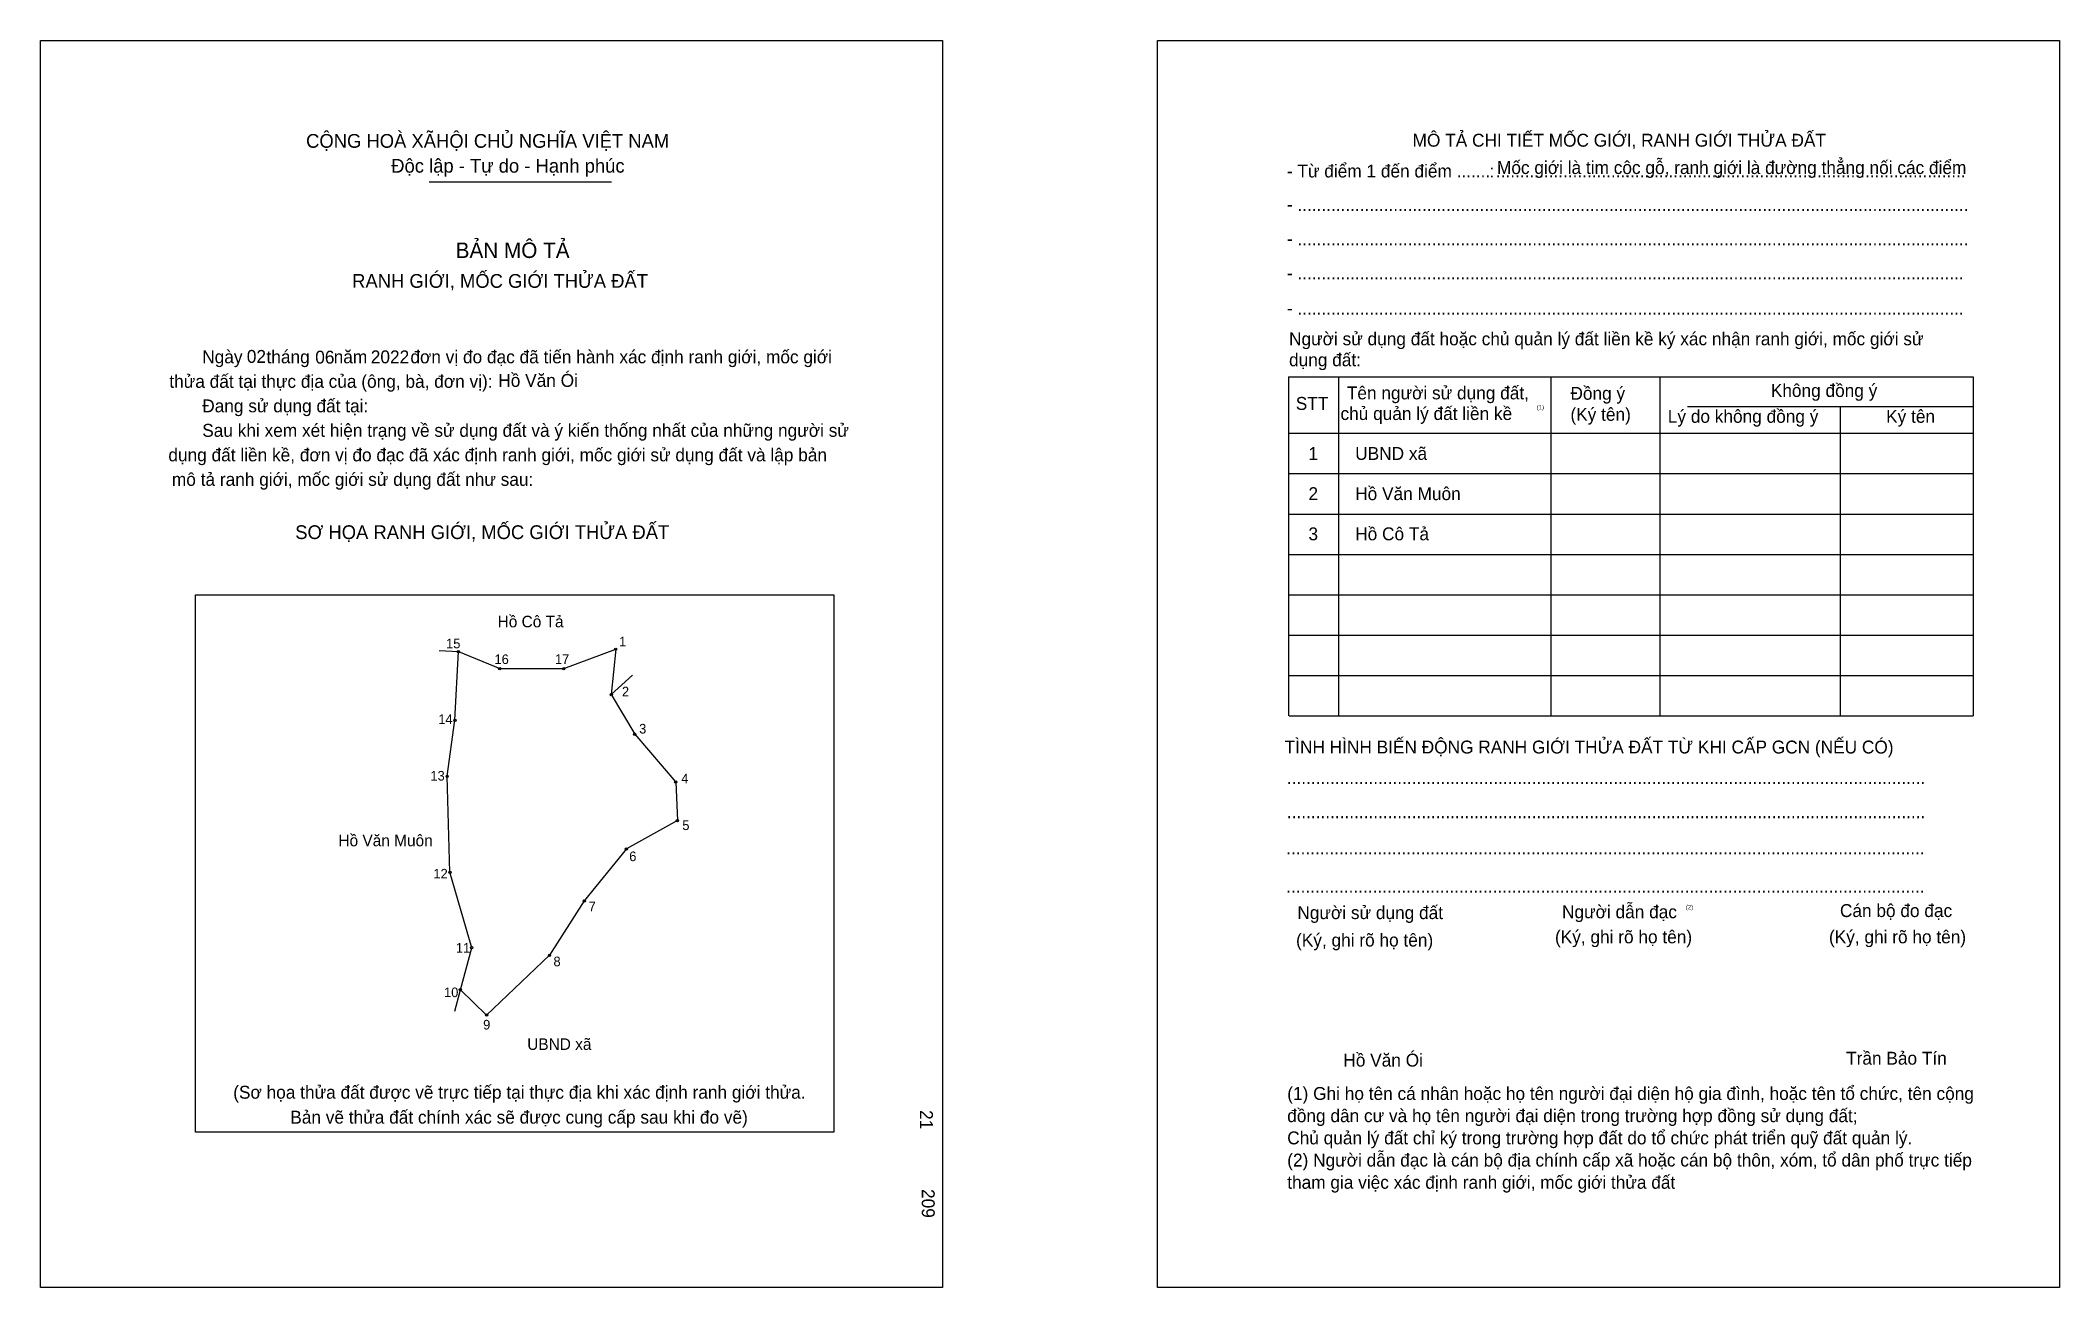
# Model space of a CAD drawing. Extents: x 546984 to 547685, y 1824511 to 1824945.
import ezdxf

# ---------------------------------------------------------------- set-up
doc = ezdxf.new("R2010")
doc.units = 0
for name, color, linetype in [('bmtKhungInTrang1', 7, 'Continuous'), ('bmtKhungInTrang2', 7, 'Continuous'), ('bmtNoiDung', 7, 'Continuous'), ('bmtTemplate', 7, 'Continuous'), ('CanhThua', 7, 'Continuous'), ('MocDinhThua', 7, 'Continuous'), ('RauThua', 7, 'Continuous'), ('SoHieuDinhThua', 7, 'Continuous'), ('TenChuLanCan', 7, 'Continuous')]:
    doc.layers.add(name, color=color, linetype=linetype)

msp = doc.modelspace()

# ---------------------------------------------------------------- linework, layer by layer
at = {"layer": 'bmtKhungInTrang1'}
msp.add_lwpolyline([(546983.59, 1824944.77), (547296.88, 1824944.77), (547296.88, 1824511.45), (546983.59, 1824511.45)], close=True, dxfattribs=at)
at = {"layer": 'bmtKhungInTrang2'}
msp.add_lwpolyline([(547371.59, 1824944.77), (547684.88, 1824944.77), (547684.88, 1824511.45), (547371.59, 1824511.45)], close=True, dxfattribs=at)
at = {"layer": 'bmtTemplate'}
for p, q in [((547118.59, 1824895.66), (547181.95, 1824895.66)), ((547434.44, 1824827.9), (547434.44, 1824710.1)), ((547508.14, 1824827.9), (547508.14, 1824710.1)), ((547546.05, 1824828.04), (547546.05, 1824710.1)), ((547654.89, 1824827.9), (547654.89, 1824710.1)), ((547555.67, 1824817.52), (547654.89, 1824817.52)), ((547417.26, 1824808.26), (547654.89, 1824808.26)), ((547417.26, 1824794.24), (547654.89, 1824794.24)), ((547417.26, 1824780.22), (547654.89, 1824780.22)), ((547417.26, 1824766.19), (547654.89, 1824766.19)), ((547417.26, 1824752.17), (547654.89, 1824752.17)), ((547417.26, 1824738.14), (547654.89, 1824738.14)), ((547417.26, 1824724.12), (547654.89, 1824724.12)), ((547417.26, 1824710.1), (547654.89, 1824710.1))]:
    msp.add_line(p, q, dxfattribs=at)
for points in [[(547417.11, 1824827.9), (547654.89, 1824827.9)], [(547417.11, 1824827.9), (547417.11, 1824710.1)], [(547608.64, 1824817.38), (547608.64, 1824710.1)]]:
    msp.add_lwpolyline(points, dxfattribs=at)
msp.add_lwpolyline([(547037.49, 1824565.42), (547037.49, 1824752.15), (547259.17, 1824752.15), (547259.17, 1824565.42)], close=True, dxfattribs=at)
at = {"layer": 'CanhThua'}
for p, q in [((547127.58, 1824708.59), (547128.78, 1824732.41)), ((547128.78, 1824732.41), (547143.15, 1824726.5)), ((547165.38, 1824726.53), (547183.41, 1824733.26)), ((547183.41, 1824733.26), (547181.85, 1824717.46)), ((547143.15, 1824726.5), (547165.38, 1824726.53)), ((547181.85, 1824717.46), (547190.02, 1824703.68)), ((547124.87, 1824689.1), (547127.58, 1824708.59)), ((547190.02, 1824703.68), (547204.25, 1824687.11)), ((547125.85, 1824655.77), (547124.87, 1824689.1)), ((547204.25, 1824687.11), (547204.83, 1824673.72)), ((547204.83, 1824673.72), (547187.14, 1824663.85)), ((547187.14, 1824663.85), (547172.46, 1824645.79)), ((547133.39, 1824629.55), (547125.85, 1824655.77)), ((547172.46, 1824645.79), (547160.41, 1824626.9)), ((547129.49, 1824614.93), (547133.39, 1824629.55)), ((547160.41, 1824626.9), (547138.57, 1824606.13)), ((547138.57, 1824606.13), (547129.49, 1824614.93))]:
    msp.add_line(p, q, dxfattribs=at)
at = {"layer": 'MocDinhThua'}
for centre in [(547128.78, 1824732.41), (547183.41, 1824733.26), (547143.15, 1824726.5), (547165.38, 1824726.53), (547181.85, 1824717.46), (547127.58, 1824708.59), (547190.02, 1824703.68), (547124.87, 1824689.1), (547204.25, 1824687.11), (547204.83, 1824673.72), (547187.14, 1824663.85), (547125.85, 1824655.77), (547172.46, 1824645.79), (547133.39, 1824629.55), (547160.41, 1824626.9), (547129.49, 1824614.93), (547138.57, 1824606.13)]:
    msp.add_circle(centre, 0.4, dxfattribs=at)
at = {"layer": 'RauThua'}
for p, q in [((547122.12, 1824732.8), (547128.78, 1824732.41)), ((547181.85, 1824717.46), (547189.22, 1824724.19)), ((547127.53, 1824607.54), (547129.49, 1824614.93))]:
    msp.add_line(p, q, dxfattribs=at)

# ---------------------------------------------------------------- texts
at = {"layer": 'bmtNoiDung'}
for s, height, p in [('02', 4.483, (547055.28, 1824832.73)), ('06', 4.483, (547079.05, 1824832.48)), ('2022', 4.483, (547098.34, 1824832.57)), ('Hồ Văn Ói', 4.483, (547142.62, 1824824.39)), ('1', 4.48, (547424, 1824799.01)), ('UBND xã ', 4.483, (547440.23, 1824799.01)), ('2', 4.48, (547424, 1824785.05)), ('Hồ Văn Muôn ', 4.4827, (547440.23, 1824785.05)), ('3', 4.48, (547424, 1824771.09)), ('Hồ Cô Tả ', 4.483, (547440.23, 1824771.09)), ('Hồ Văn Ói', 4.483, (547436.11, 1824588.25))]:
    msp.add_text(s, height=height, dxfattribs=at).set_placement(p)
for s, p in [('21', (547289.08, 1824573.13)), ('209', (547289.71, 1824545.7))]:
    msp.add_text(s, height=4.483, rotation=270, dxfattribs=at).set_placement(p)
at = {"layer": 'bmtTemplate'}
for s, height, p in [('CỘNG HOÀ XÃHỘI CHỦ NGHĨA VIỆT NAM', 4.7815, (547075.87, 1824907.45)), ('MÔ TẢ CHI TIẾT MỐC GIỚI, RANH GIỚI THỬA ĐẤT', 4.481, (547460.17, 1824907.84)), ('Độc lập - Tự do - Hạnh phúc', 4.7815, (547105.44, 1824898.81)), ('- Từ điểm 1 đến điểm .......', 4.481, (547416.5, 1824897.15)), ('Mốc giới là tim cộc gỗ, ranh giới là đường thẳng nối các điểm', 4.481, (547489.48, 1824898.34)), (':', 4.48, (547486.9, 1824897.15)), ('..................................................................................................', 4.481, (547489.1, 1824897.15)), ('- ............................................................................................................................................', 4.48095, (547416.5, 1824885.54)), ('BẢN MÔ TẢ', 5.379, (547127.82, 1824869.17)), ('- ............................................................................................................................................', 4.48095, (547416.5, 1824873.62)), ('RANH GIỚI, MỐC GIỚI THỬA ĐẤT', 4.7815, (547091.86, 1824858.8)), ('- ...........................................................................................................................................', 4.48095, (547416.5, 1824861.7)), ('- ...........................................................................................................................................', 4.48095, (547416.5, 1824849.5)), ('Ngày     tháng     năm         đơn vị đo đạc đã tiến hành xác định ranh giới, mốc giới ', 4.4827, (547039.8, 1824832.58)), ('Người sử dụng đất hoặc chủ quản lý đất liền kề ký xác nhận ranh giới, mốc giới sử', 4.481, (547417.26, 1824838.84)), ('dụng đất:', 4.481, (547417.26, 1824831.55)), ('thửa đất tại thực địa của (ông, bà, đơn vị):', 4.4827, (547028.37, 1824824.06)), ('Tên người sử dụng đất,', 4.481, (547437.33, 1824820.05)), ('Đồng ý', 4.481, (547514.99, 1824819.91)), ('Không đồng ý', 4.481, (547584.58, 1824820.89)), ('Đang sử dụng đất tại:', 4.4827, (547039.8, 1824815.55)), ('STT', 4.481, (547419.6, 1824816.4)), ('chủ quản lý đất liền kề', 4.481, (547435.13, 1824812.88)), ('(1)', 1.494, (547503.29, 1824816.56)), ('(Ký tên)', 4.481, (547514.99, 1824812.61)), ('Lý do không đồng ý', 4.481, (547548.8, 1824811.91)), ('Ký tên', 4.481, (547624.63, 1824811.91)), ('Sau khi xem xét hiện trạng về sử dụng đất và ý kiến thống nhất của những người sử ', 4.4827, (547039.8, 1824807.04)), ('dụng đất liền kề, đơn vị đo đạc đã xác định ranh giới, mốc giới sử dụng đất và lập bản', 4.4827, (547028.04, 1824798.52)), ('mô tả ranh giới, mốc giới sử dụng đất như sau:', 4.4827, (547029.27, 1824790.01)), ('SƠ HỌA RANH GIỚI, MỐC GIỚI THỬA ĐẤT', 4.7815, (547072.1, 1824771.52)), ('TÌNH HÌNH BIẾN ĐỘNG RANH GIỚI THỬA ĐẤT TỪ KHI CẤP GCN (NẾU CÓ)', 4.481, (547415.74, 1824697.02)), ('.....................................................................................................................................', 4.48767, (547416.5, 1824686.47)), ('.....................................................................................................................................', 4.48767, (547416.5, 1824674.55)), ('.....................................................................................................................................', 4.48767, (547416.27, 1824661.93)), ('.....................................................................................................................................', 4.48767, (547416.27, 1824648.61)), ('Người sử dụng đất', 4.481, (547420.15, 1824639.49)), ('Người dẫn đạc', 4.481, (547512.06, 1824639.78)), ('(2)', 1.494, (547555.09, 1824642.87)), ('Cán bộ đo đạc', 4.481, (547608.59, 1824640.2)), ('(Ký, ghi rõ họ tên)', 4.481, (547419.69, 1824629.96)), ('(Ký, ghi rõ họ tên)', 4.481, (547509.62, 1824631.08)), ('(Ký, ghi rõ họ tên)', 4.481, (547604.78, 1824631.08)), ('Trần Bảo Tín', 4.481, (547610.73, 1824588.91)), ('(Sơ họa thửa đất được vẽ trực tiếp tại thực địa khi xác định ranh giới thửa.', 4.4827, (547050.56, 1824577.09)), ('(1) Ghi họ tên cá nhân hoặc họ tên người đại diện hộ gia đình, hoặc tên tổ chức, tên cộng', 4.481, (547416.63, 1824576.66)), ('Bản vẽ thửa đất chính xác sẽ được cung cấp sau khi đo vẽ)', 4.4827, (547070.38, 1824568.42)), ('đồng dân cư và họ tên người đại diện trong trường hợp đồng sử dụng đất;', 4.481, (547416.63, 1824568.94)), ('Chủ quản lý đất chỉ ký trong trường hợp đất do tổ chức phát triển quỹ đất quản lý.', 4.481, (547416.63, 1824561.23)), ('(2) Người dẫn đạc là cán bộ địa chính cấp xã hoặc cán bộ thôn, xóm, tổ dân phố trực tiếp', 4.481, (547416.63, 1824553.52)), ('tham gia việc xác định ranh giới, mốc giới thửa đất', 4.481, (547416.63, 1824545.8))]:
    msp.add_text(s, height=height, dxfattribs=at).set_placement(p)
at = {"layer": 'SoHieuDinhThua'}
for s, height, p in [('15', 3.337, (547124.5, 1824733.56)), ('1', 3.34, (547184.58, 1824734.24)), ('16', 3.337, (547141.31, 1824728.1)), ('17', 3.337, (547162.3, 1824728.14)), ('2', 3.34, (547185.56, 1824716.88)), ('14', 3.337, (547121.78, 1824707.24)), ('3', 3.34, (547191.54, 1824703.96)), ('13', 3.337, (547119.05, 1824687.62)), ('4', 3.34, (547206.17, 1824686.67)), ('5', 3.34, (547206.54, 1824670.42)), ('6', 3.34, (547188.1, 1824659.62)), ('12', 3.337, (547120.09, 1824653.59)), ('7', 3.34, (547173.98, 1824642.17)), ('11', 3.337, (547127.89, 1824627.85)), ('8', 3.34, (547161.79, 1824623.11)), ('10', 3.337, (547123.79, 1824612.37)), ('9', 3.34, (547137.36, 1824601.13))]:
    msp.add_text(s, height=height, dxfattribs=at).set_placement(p)
at = {"layer": 'TenChuLanCan'}
for s, height, p in [('Hồ Cô Tả', 4.004, (547142.39, 1824740.86)), ('Hồ Văn Muôn', 4.0039, (547087.11, 1824664.8)), ('UBND xã', 4.004, (547152.67, 1824594.04))]:
    msp.add_text(s, height=height, dxfattribs=at).set_placement(p)

doc.saveas('drawing.dxf')
